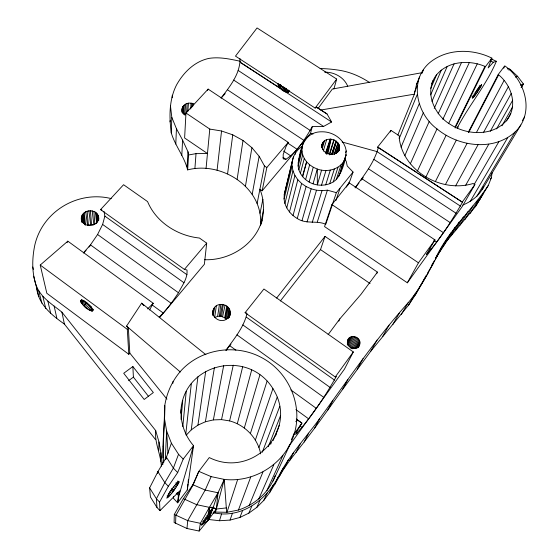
<?xml version="1.0" encoding="UTF-8"?>
<svg xmlns="http://www.w3.org/2000/svg" width="559" height="559" viewBox="0 0 559 559"><rect width="100%" height="100%" fill="white"/><g stroke="black" fill="none" stroke-linecap="round" stroke-linejoin="round"><path stroke-width="0.84" d="M346.175 150.951C345.672 160.58 342.332 171.927 336.294 179.523C331.298 184.274 324.045 185.972 317.344 184.903C306.388 183.387 295.893 172.801 298.541 161.216C300.56 147.052 305.046 131.351 322.291 131.791C333.311 131.742 344.763 139.54 346.175 150.951L345.658 152.53M98.587 220.7C101.144 206.25 76.429 208.458 82.138 222.517M468.274 132.28L498.223 74.501L504.756 65.864L505.126 66.102C525.418 80.559 534.984 113.17 515.125 131.98C493.338 151.664 458.408 146.633 437.005 128.933C416.818 113.98 408.622 80.608 429.571 62.762C446.823 48.374 472.467 48.458 491.927 58.157L488.147 67.905L493.345 62.273L496.343 61.287C486.372 85.213 469.071 104.931 457.311 127.822L458.066 126.83L457.318 128.332M161.376 466.171C160.74 454.034 154.431 442.826 155.702 430.619L61.909 312.153C52.015 304.089 39.815 297.053 35.727 284.126C31.737 271.541 32.142 258.013 34.784 245.198C42.463 211.463 77.757 190.291 111.255 198.599M230.182 313.047C231 303.628 215.536 300.861 213.154 310.182C210.988 317.442 220.351 323.326 226.402 319.287L229.442 316.073L230.182 313.047L229.567 316.464M399.266 138.394L399.322 135.83L390.909 130.394L377.584 147.143L462.475 202.246C451.882 220.532 440.359 238.986 426.314 254.673L434.986 239.902L349.179 182.87L331.906 204.587L324.548 226.584L407.35 282.805L461.972 206.921L474.877 184.624L473.117 183.492C441.994 193.155 403.416 171.648 399.266 138.394L417.189 94.611M180.823 413.178C181.361 363.923 247.539 347.67 272.932 388.631C299.351 430.227 252.549 479.203 209.276 457.562L198.836 471.37L192.869 484.695L183.352 498.649L174.303 514.42L174.115 522.504L186.986 528.493L199.137 531.05L208.088 520.338L216.354 509.025L224.271 479.391C255.023 483.018 286.467 462.768 294.6 432.645C302.803 403.654 287.885 371.176 261.305 357.439C235.08 343.408 200.22 349.012 180.389 371.407C172.102 381.084 166.736 392.886 164.793 405.464C165.178 424.54 161.446 443.888 163.724 462.852M491.927 58.157L485.443 66.612C469.546 59.61 448.297 60.805 436.551 74.85C423.533 91.313 434.14 115.063 450.624 124.608C467.715 135.62 494.086 136.48 507.523 119.284C518.011 104.959 511.226 84.751 498.223 74.501M158.742 450.666L158.966 441.945L155.702 430.619M298.122 166.1L301.958 150.993L302.063 147.213L298.233 162.473M162.9 457.982L164.793 405.464M175.603 523.545L175.847 515.503L193.155 484.891L198.417 472.292M260.494 225.123C263.562 187.845 221.748 160.873 187.635 169.901C184.421 156.765 175.219 145.934 171.278 132.979C169.132 116.964 169.014 99.698 176.525 84.982C183.52 72.425 194.539 61.42 209.01 58.374C219.701 56.725 230.189 59.114 240.594 61.336M344.84 159.427L346.21 161.258L347.237 165.981L353.05 172.074L336.364 192.666L325.764 224.257C316.618 220.176 305.955 224.473 297.255 218.499C290.198 214.418 284.797 207.207 284.091 198.955L292.071 166.114C291.442 158.05 295.844 150.203 302.685 146.025M172.2 97.734L172.291 95.212M171.278 132.979L171.809 117.376L170.488 106.119M160.608 461.168L160.887 452.727L158.966 441.945M190.773 109.026L190.975 103.184C186.189 102.269 181.102 106.238 181.961 111.318M284.091 198.955L284.252 194.399L292.224 161.369M80.566 301.154L80.838 300.309C85.925 301.077 91.243 305.759 92.724 310.685L92.459 311C87.344 310.315 82.781 305.689 80.566 301.154L81.831 300.001M183.876 114.532L184.246 104.987M338.684 151.077C344.316 139.687 322.753 133.608 321.593 146.36M162.403 464.634L160.887 452.727M175.792 144.096L176.441 128.689L171.809 117.376M182.087 108.816L182.912 112.673L185.106 114.909M182.185 112.086L182.374 107.775M182.087 112.45L182.206 109.878M322.284 143.922C319.399 153.557 335.812 158.756 339.201 149.442M165.289 459.512L166.631 431.024L164.423 418.286M186.671 112.555L187.104 103.429M183.254 113.798L183.666 105.49M182.43 111.933L182.688 106.923M174.303 514.42L187.712 520.639L200.367 523.301L201.645 525.139L208.088 520.338L208.276 516.579L213.007 508.096L218.031 492.759L224.271 479.391L211.141 476.624L198.836 471.37M181.801 155.311L182.604 140.113L176.441 128.689M316.254 106.944L327.057 113.987L331.613 121.995L323.591 126.432L312.271 126.613C305.326 138.702 297.688 151.398 285.901 159.315L283.217 158.868L283.189 154.522L285.922 146.828L288.234 142.363L208.137 89.112L185.965 113.016L184.617 137.982L207.473 153.536L196.02 153.627L188.6 154.983L187.635 169.901M172.871 383.334L172.969 381.587M182.66 113.184L183.066 106.42M191.779 107.454L192.037 103.296L190.975 103.184M187.055 166.778L188.006 151.803L182.604 140.113M184.833 115.035L185.644 104.107M194.902 168.552L196.02 153.627M187.789 111.541L188.481 103.191M201.617 524.936L208.898 513.12L209.408 507.362L218.031 492.759L205.202 490.054L192.869 484.695M81.726 220.952L81.593 218.289M192.778 106.301L193.009 103.695L192.037 103.296M173.514 496.532L173.36 498.188L177.629 502.8L187.293 489.95L193.512 445.67C185.008 435.768 180.333 422.821 181.13 409.74M181.039 419.383L182.751 400.321M186.986 528.493L187.712 520.639L205.202 490.054L211.141 476.624M206.061 168.448L209.779 129.073L185.965 113.016M359.807 344.016C361.512 336.749 349.179 333.262 347.537 340.878C345.783 348.18 358.207 351.681 359.807 344.016L357.921 347.642M182.793 426.566L186.217 391.468M212.888 508.348L208.088 520.338L208.507 516.25M208.807 513.26L209.408 507.362L196.586 504.665L183.352 498.649M213.838 511.764L215.508 512.093L216.354 509.025L218.031 492.759M187.293 489.95L187.929 483.982M188.11 482.27L188.383 479.713M159.965 510.64L159.567 502.094L168.329 486.295L177.671 472.565L183.205 459.079L193.512 445.67L179.369 494.226L178.426 495.477L177.629 502.8L179.865 490.76L159.965 510.64L156.946 507.446L150.413 496.972L149.623 487.902L157.904 471.677L166.414 457.22L171.389 443.182L166.631 431.024L168.028 453.377M185.784 434.126L191.339 383.495M159.196 317.065C166.771 309.952 172.731 301.357 178.475 292.755C182.052 285.614 187.831 278.445 187.006 270.018L184.414 269.41L100.557 209.611L123.574 184.722L147.569 201.589C156.15 222.286 177.538 235.779 199.423 238.029L206.697 243.144L204.377 264.26L159.629 317.561M217.088 170.236L221.546 130.995L209.779 129.073M212.602 508.976L208.088 520.338L208.591 516.097M216.375 305.752L214.628 317.624L217.619 316.366L219.401 316.205L220.826 304.355M186.161 435.244L191.255 429.871L197.935 376.696M227.576 173.863L232.761 134.838L221.546 130.995M212.679 315.199L213 312.74M488.314 185.406C471.831 210.45 448.479 230.329 435.671 258.083L447.361 240.335L475.402 206.655L488.314 185.406L491.431 177.538L492.102 172.626M212.699 313.473L213.154 310.182M213.314 315.828L214.53 307.373M212.741 314.249L213.482 309.134M191.255 429.871L197.935 425.119L205.726 371.309M261.2 224.208C264.204 212.679 264.526 200.395 259.907 189.221L262.178 190.773L310.511 133.356L312.271 126.613M228.254 307.345L226.088 319.056L224.718 317.805L221.504 316.38L223.293 304.459M237.149 179.201L243.004 140.47L232.761 134.838M217.619 316.366L219.449 304.473M212.881 315.01L213.894 308.512M225.941 350.276C234.025 338.887 243.85 327.427 246.98 313.571M199.137 531.05L200.367 523.301L209.408 507.362L213.203 507.286L216.354 509.025L226.311 507.928M227.338 318.77L229.001 308.449M169.992 121.911L170.264 120.262M197.935 425.119L205.398 421.766L214.432 367.515M245.464 186.07L251.913 147.702L243.004 140.47M224.718 317.805L226.751 305.948M219.401 316.205L220.316 316.184L222.377 304.313M229.393 317.239L229.826 314.829M229.791 315.786L230.091 314.137M252.214 194.232L259.152 156.296L251.913 147.702M229.141 317.54L230.21 311.747M227.862 318.574L229.574 309.42M205.398 421.766L213.356 419.907L223.719 365.439M257.14 203.406L264.449 165.932L259.152 156.296M262.178 190.773L266.825 167.539L288.234 142.363M228.17 318.511L229.784 310.504M225.2 318.281L227.562 306.751M260.026 213.258L262.884 199.27M327.909 153.949L331.054 139.079M260.746 223.432L263.631 209.646M213.356 419.907L221.518 419.62L233.25 365.153M222.559 316.799L225.088 305.179M163.228 446.529L163.598 444.943M355.098 187.845C364.007 175.226 374.369 162.585 378.345 147.415L377.584 147.143M340.347 173.29L341.018 170.509M260.662 453.866C257.72 438.074 245.045 424.987 229.595 420.899L242.69 366.655M293.44 156.82L284.252 194.399M157.904 471.677L157.498 473.319L157.904 471.677L164.821 482.627L168.329 486.295M295.25 154.312L295.655 152.642M284.922 203.525L292.979 170.886L292.071 166.114M286.746 207.927L294.928 175.491L292.979 170.886M303.02 143.593L298.541 161.216M298.841 169.824L302.698 154.787L301.958 150.993M397.833 135.04L414.38 94.157L416.546 84.332L419.481 77.03M289.478 212.001L297.842 179.746L294.928 175.491M300.372 173.416L304.278 158.449L302.698 154.787M302.719 176.798L306.625 161.831L304.278 158.449M237.289 423.708L251.69 369.904M293.028 215.564L301.622 183.485L297.842 179.746M83.396 252.906L90.474 244.884L97.573 234.507L102.618 224.445L104.875 216.13L104.072 211.568M221.21 97.804C229.938 86.547 240.349 73.536 240.007 58.653M305.605 179.642L309.658 164.8L306.625 161.831L302.377 176.33M179.076 482.082L178.852 481.243C173.926 485.96 169.049 491.822 166.799 498.202C172.074 494.093 175.84 487.923 179.076 482.082L177.713 481.033M297.255 218.499L306.108 186.552L301.622 183.485M323.416 151.063L323.549 150.602M333.912 88.972L336.672 79.057L257.063 27.95L235.479 56.124L315.143 108.076L316.198 107.405L318.211 108.292L327.057 113.987M321.607 146.346L322.27 144.285L321.711 146.269M309.113 182.038L313.257 167.239L309.658 164.8M326.736 154.312L330.893 139.631M321.753 147.681L323.416 141.853M322.368 148.296L324.52 140.784M301.993 220.658L311.139 188.83L306.108 186.552M313.033 183.806L317.288 169.049L313.257 167.239M321.579 170.167L317.344 184.903L317.288 169.049C327.49 172.843 341.179 169.209 345.28 158.372M321.753 147.255L323.2 142.286M323.5 150.462L326.631 139.645M244.311 427.935L259.921 374.768M332.696 154.424L336.525 141.413M307.045 221.979L316.506 190.228L321.998 190.675L327.399 190.172L336.364 192.666M326.163 153.802L330.635 139.037M329.6 154.913L334.142 139.876M336.225 153.459L338.901 144.669M208.689 519.493L219.484 520.736L221.553 513.924C246.358 515.139 267.558 497.685 278.452 476.575C289.269 455.445 305.528 437.983 319.42 418.943C348.068 379.589 375.529 339.236 408.042 302.894C422.59 285.845 431.841 265.294 442.791 245.939M321.495 185.246L325.974 170.53M336.972 152.663L339.215 145.361M98.412 218.988C96.966 227.324 83.039 227.834 81.502 219.31M312.222 222.398L321.998 190.675M332.053 154.48L336.225 141.141M325.708 184.854L330.292 170.139M338.999 149.749L338.495 151.37L339.215 149.078M338.006 151.908L339.572 147.248M334.45 154.158L338.006 142.894M329.279 154.319L333.877 139.785M336.553 153.089L339.117 144.998M338.53 151.419L339.054 149.77M317.323 221.902L327.399 190.172M329.677 183.736L334.359 169M338.223 151.468L339.264 148.219M250.411 433.442L267.09 381.084M333.255 181.941L338.027 167.176M325.562 153.026L330.103 139.135M331.669 154.186L335.973 141.008M215.508 512.093L226.975 512.289L237.659 479.503M336.294 179.523L341.144 164.723M334.345 154.018L337.797 143.572M338.691 176.609L343.596 161.754M341.186 169.81L346.161 154.724L341.214 168.993M335.994 153.404L338.747 145.13M335.882 200.611L340.026 188.397M165.576 459.666L166.414 457.22L173.367 468.114L177.671 472.565M331.746 154.347L335.889 142.196M255.365 440.024L272.932 388.631M280.359 300.98L320.517 249.593L325.031 236.408L377.444 272.121L376.703 273.672M165.59 459.603L166.414 457.22M325.792 153.061L330.334 140.023M219.484 520.736L230.042 520.08L232.432 513.253M353.05 172.074L349.92 180.948L346.412 187.118M258.971 447.459L277.215 397.163M226.975 512.289L238.441 510.032L250.732 476.995M171.389 443.182L178.531 454.271L173.367 468.114L164.821 482.627L156.422 498.775L156.946 507.446M262.311 452.245L279.766 406.337M208.088 520.338L212.001 510.143M262.094 219.96C255.344 244.688 229.616 260.627 204.65 259.718M230.042 520.08L239.895 517.466L242.578 510.577M390.28 131.994L390.909 130.394M296.13 421.703L296.759 420.095L296.046 421.675M238.441 510.032C254.862 504.686 269.263 492.199 275.126 475.751M268.32 446.697L280.457 415.84M270.661 444.293L271.304 442.672M479.888 199.353L480.81 197.034M273.113 440.604L279.255 425.308M275.524 435.971L276.167 434.371M422.052 73.264L423.638 69.344M414.338 92.892L417.3 85.569M249.181 505.532L262.954 471.964M401.069 147.185L419.208 103.834M239.895 517.466L248.86 513.127L251.809 506.126M503.743 68.254L504.421 66.661M431.723 83.696L433.078 80.496M430.779 88.392L436.551 74.85M430.668 94.883L441.344 70.085M404.793 155.779L423.282 112.869M431.974 101.34L447.256 66.353M258.775 499.012L273.84 464.655M338.81 321.159L339.83 318.868L361.009 294.32L377.444 272.121M248.86 513.127L256.854 507.341L260.026 500.193M434.217 108.418L454.076 63.803M410.32 163.836L429.291 121.352M207.445 90.621L208.137 89.112M438.158 113.833L461.524 62.503M266.818 490.739L282.952 455.389M256.854 507.341L263.778 500.396L267.153 493.059M291.337 439.723L294.6 432.645M273.037 481.075L289.946 444.566M417.447 171.026L437.005 128.933M442.833 119.326L469.35 62.51M481.006 86.17L481.599 84.521L476.596 90.649L472.341 98.405L475.541 94.862L480.481 87.155L481.006 86.17L479.552 85.261M263.778 500.396L269.648 492.591L273.183 485.051M462.824 205.02C471.516 201.54 479.65 195.391 483.57 186.699M269.648 492.591L274.769 484.332L278.452 476.575M296.284 418.998L301.923 423.121L297.039 431.22L295.732 434.336C311.503 416.986 324.779 396.897 336.322 376.452L335.246 376.976L245.094 312.684L263.925 289.01L353.316 351.946L344.477 369.08L288.13 447.333M274.769 484.332L279.542 476.03L283.343 468.058M448.577 123.665L477.267 63.81M279.542 476.03L284.349 468.093L288.276 459.917M425.895 177.049L446.124 135.299M347.391 340.99L348.467 338.789M347.446 341.619L349.235 337.943M284.349 468.093L289.625 460.602L293.699 452.238M67.08 242.669L67.814 241.167L153.229 303.278L149.581 309.986M347.293 343.156L350.179 337.266M347.272 344.889L351.255 336.784M455.089 127.026L484.967 66.367M455.138 128.032L485.443 66.612M348.047 345.371L352.422 336.525M289.625 460.602L296.004 452.385L300.253 443.818M348.872 346.077L353.63 336.49M349.689 346.999L354.853 336.686M350.465 348.145L356.02 337.105M435.335 181.654L456.284 140.183M296.004 452.385L304.152 442.015L308.617 433.183M351.513 348.746L357.103 337.72M352.813 348.795L358.053 338.523M354.322 348.264L358.836 339.481M355.272 348.585L359.423 340.543M304.152 442.015L314.682 428.11L319.42 418.943M356.383 348.25L359.786 341.689M468.659 132.567L498.649 74.808M357.271 347.95L359.919 342.863M358.088 347.663L358.899 346.112M358.333 347.286L359.465 345.113M416.546 84.332L418.446 80.706M445.376 184.638L467.086 143.363M314.682 428.11L327.805 410.033L332.878 400.433M476.45 132.441L504.127 80.405M327.805 410.033L342.415 389.644L347.859 379.554M426.119 275.559L415.127 295.215L408.608 305.088L370.903 351.038L342.415 389.644M483.381 132.686L508.397 86.659M455.613 185.888L478.071 144.725M357.194 369.254L362.987 358.703M490.222 131.414L511.296 93.339M407.35 282.805L418.46 262.807L434.986 239.902M370.903 351.038L377.032 340.075M496.567 128.926L512.694 100.208M465.619 185.336L488.783 144.187M521.281 87.665L523.392 83.941L517.522 76.262L510.241 69.477L508.669 68.429L507.272 69.009M501.989 125.817L512.533 106.993M347.922 185.078L349.179 182.87M382.684 336.427L389.085 325.156M506.503 120.954L510.786 113.435M392.67 324.695L399.308 313.173M474.186 184.435L498.796 141.804M401.208 314.633L408.042 302.894M439.416 251.92L447.025 238.931M431.737 265.155L434.364 260.669M435.237 259.173L438.305 253.94M408.608 305.088L415.603 293.154M443.42 245.827L451.113 232.719M427.852 272.61L433.477 263.03M415.127 295.215L428.173 272.89M447.361 240.335L455.138 227.122M470.147 201.506L507.691 137.675M451.337 235.241L459.191 221.937M455.473 230.28L463.418 216.885M476.925 196.195L515.125 131.98M459.924 225.165L467.953 211.679M522.33 120.702L524.566 116.95M482.165 189.683L520.813 124.978M464.815 219.624L472.949 206.033M490.543 179.02L491.431 177.538M470.154 213.44L478.399 199.745M475.402 206.655L483.752 192.834M521.128 87.525L523.392 83.941L520.555 85.213M208.898 513.12L212.979 507.397M166.966 399.161L129.8 353.099L128.381 328.273L126.558 326.093L141.665 303.167L205.887 354.706M203.064 523.762L208.276 516.579L206.928 515.538M281.03 85.248L279.521 87.386C281.778 89.957 284.88 92.85 288.542 92.319L288.975 91.494L288.556 90.111M287.074 89.852L285.572 91.928L331.613 121.995M293.272 435.105L301.923 423.121L296.899 419.648M335.246 376.976L353.316 351.946M462.146 202.267L474.877 184.624M281.044 85.275L279.521 87.386L277.942 84.863L278.228 83.375M278.27 85.618L279.269 84.234M280.283 84.402L278.787 86.456L280.373 84.409M281.841 86.163L280.325 88.252L240.356 62.405L281.275 89.154L283.294 86.386M286.397 88.762L284.377 91.543L286.55 88.825M284.203 87.316L282.176 90.09L284.307 87.393M287.969 90.167L286.446 92.256L288.011 90.244M318.211 108.292L332.339 89.056L421.926 72.705M315.143 108.076L336.672 79.057M328.126 334.631L339.83 318.868M276.649 298.052L325.031 236.408M226.109 350.283L230.979 344.12M355.196 187.768L358.955 183.003M361.107 180.278L363.259 177.552M67.814 241.167L40.227 265.057L46.837 293.286L128.801 354.294L129.8 353.099M184.414 269.41L206.697 243.144M83.745 252.822L86.086 250.25M89.014 247.036L90.188 245.75M221.078 98.105L225.2 93.598M128.801 354.294L127.312 329.356L128.381 328.273M147.632 308.91L153.229 303.278M83.92 300.637L81.425 302.985L84.053 300.728M93.234 309.917L91.962 311.104L93.248 309.931M91.271 311.007L93.157 309.239M88.28 309.532L91.445 306.584M89.398 310.203L91.921 307.841M86.827 302.775L83.668 305.71L86.848 302.796M85.918 307.778L89.091 304.844M87.113 308.715L90.272 305.773M84.758 306.765L87.931 303.837M82.69 304.655L85.862 301.734M80.782 301.846L82.711 300.085M81.223 302.685L83.745 300.379M81.866 303.628L84.43 301.28M128.619 380.665L133.398 377.115L132.86 366.543L123.721 373.286L144.187 399.461L153.341 392.544L132.86 366.543M331.124 154.431L330.635 154.34M515.321 77.1L517.522 76.262M92.158 210.708L93.877 224.718L90.649 224.564L87.567 225.522L85.695 211.623M508.711 69.973L510.241 69.477M490.83 59.911L492.521 59.506L496.343 61.287M320.712 110.039L414.38 94.157M245.094 312.684L246.421 312.788M213 512.938L221.553 513.924M209.408 507.362L212.553 507.858M221.518 419.62L229.595 420.899M220.316 316.184L221.504 316.38M311.139 188.83L316.506 190.228M310.511 133.356L313.012 134.041M342.199 142.042L377.213 151.65M213.007 508.096L216.354 509.025M490.893 59.037L492.521 59.506M193.009 103.695L193.798 103.96M100.557 209.611L101.913 210.086M490.536 60.959L493.345 62.273M479.028 86.254L480.481 87.155M478.378 87.407L479.825 88.308M477.61 88.678L479.063 89.58M476.771 90.02L478.218 90.921M475.877 91.376L477.33 92.284M474.968 92.703L476.429 93.612M474.081 93.947L475.541 94.862M473.242 95.058L474.717 95.98M472.572 96.05L473.969 96.924M471.929 96.784L473.34 97.671M378.345 147.415L416.392 172.207M417.852 173.164L461.748 201.771M377.325 151.838L460.483 206.145M238.162 70.448L323.591 126.432M373.81 159.336L456.137 213.286M233.676 80.056L310.238 130.464M368.388 168.741L450.121 222.552M369.597 82.529C360.883 76.821 351.269 72.46 340.99 70.56A117.509 101.025 16.3 0 0 320.104 68.547M227.555 89.852L303.879 140.358M361.841 178.712L443.308 232.621M287.703 143.034L297.074 149.26M433.763 240.16L436.656 242.075M283.532 151.077L290.778 155.912M429.647 248.615L431.094 249.587M283.008 157.379L285.901 159.315M331.906 204.587L418.46 262.807M264.449 165.932L266.825 167.539M320.517 249.593L370.065 283.546M171.983 488.608L174.122 490.089L172.039 488.517M104.875 216.13L187.02 274.776M246.414 317.184L334.582 380.141M102.618 224.445L184.009 282.763M242.837 324.912L330.138 387.471M97.573 234.507L178.475 292.755M236.946 334.848L323.703 397.309M90.474 244.884L171.222 303.341M229.581 345.588L235.919 350.172M290.834 389.923L316.177 408.266M151.999 304.851L163.263 313.047M295.907 409.579L308.617 418.831M299.98 425.958L302.084 427.495M296.13 431.946L297.535 432.973M40.227 265.057L127.312 329.356M200.367 523.301L201.813 524.391M177.322 481.921L178.677 482.962M176.036 482.55L178.062 484.101M175.246 483.905L177.259 485.45M209.863 510.479L211.246 511.541M174.296 485.422L176.295 486.959M209.01 512.093L210.352 513.127M173.227 487.043L175.205 488.566M208.004 513.791L209.352 514.825M170.768 490.278L172.815 491.85M205.761 517.236L207.123 518.277M169.566 491.836L171.606 493.408M204.615 518.857L205.978 519.905M168.406 493.255L170.446 494.82M203.525 520.345L204.894 521.4M168.021 494.994L169.377 496.043M202.54 521.645L203.909 522.7M167.092 495.98L168.448 497.028M36.559 285.649C36.95 303.251 51.218 314.801 64.383 324.059L155.577 439.626M171.466 489.314L173.507 490.928M126.558 326.093L180.319 371.994M178.531 454.271L183.205 459.079M177.622 492.409L179.369 494.226M159.567 502.094L156.422 498.775L149.623 487.902M176.225 493.101L178.426 495.477M141.665 303.167L143.824 305.689M133.398 377.115L148.463 396.317M322.333 148.373L322.864 149.33M33.708 276.223L38.878 296.668M38.781 290.813L41.862 303.209M32.757 266.999L33.358 269.417M42.826 296.396L45.803 308.666M47.864 301.147L50.708 313.313M162.473 462.999L162.851 464.634M54.125 306.025L56.808 318.078M61.909 312.153L64.383 324.059M188.006 151.803L188.6 154.983M81.894 215.921L82.865 222.741M88.846 210.603L90.649 224.564M83.41 213.335L84.898 224.823M81.523 217.088L82.166 222.028M81.782 220.288L82.005 221.986M82.278 214.956L83.326 223.209M97.511 214.446L98.16 220.267M82.711 214.383L83.752 223.614M98.419 218.185L98.684 220.707M95.456 212.12L96.679 223.607M98.503 217.165L98.677 218.897M84.283 212.658L85.562 225.2M98.014 215.348L98.531 220.512M96.847 213.419L97.699 222.056M98.16 216.019L98.566 220.232M87.113 211.085L88.399 225.207M96.211 212.867L97.021 222.251M90.369 210.582L91.55 224.55M93.877 211.393L94.827 224.264M224.271 479.391L226.619 512.289M324.674 72.16A21.871 18.098 14.2 0 1 347.635 86.135M285.244 88.126L283.266 90.942L285.286 88.161M289.059 91.061L288.046 92.473L289.045 91.103M288.863 90.362L287.333 92.466L288.863 90.418M92.291 308.931L90.404 310.699L92.298 308.931M81.838 299.834L80.573 300.987L81.838 299.841M82.984 300.7L81.076 302.412L82.984 300.707"/></g></svg>
